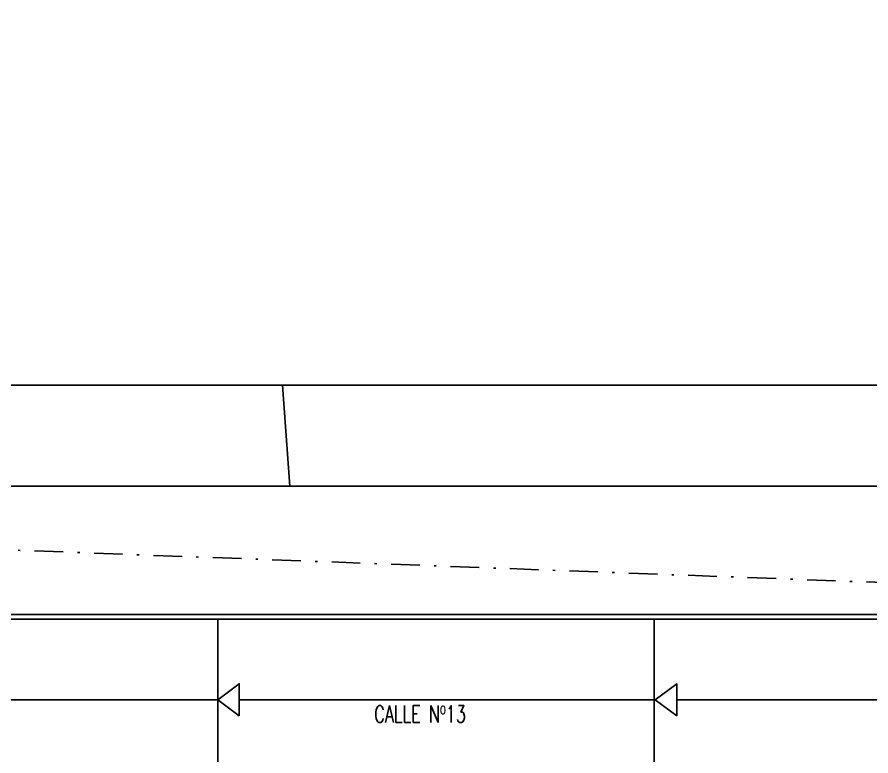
# Model space of a CAD drawing. Header units: millimetres. Extents: x -579 to 213, y -67 to 509.
# Drawn here: x -20.74 to 17.17, y 44.71 to 77.49 of the extents above; entities that cross this region are included whole.
import ezdxf
from ezdxf.xclip import XClip

# ---------------------------------------------------------------- set-up
doc = ezdxf.new("R2010")
doc.units = ezdxf.units.MM
doc.header["$LTSCALE"] = 0.1
doc.linetypes.add('X REF - ANELO INST bind$0$X REF - ANELO EXT$0$DASHDOT', pattern=[25.4, 12.7, -6.35, 0, -6.35])
for name, color, linetype in [('X REF - ANELO INST bind$0$X REF - ANELO EXT$0$E-TXT CALLES', 7, 'Continuous'), ('X REF - ANELO INST bind$0$X REF - ANELO EXT$0$RLV-AUXILIARES', 252, 'Continuous'), ('X REF - ANELO INST bind$0$X REF - ANELO EXT$0$RLV-CORDONES', 8, 'Continuous'), ('X REF - ANELO INST bind$0$X REF - ANELO EXT$0$RLV-LINEA MT', 252, 'X REF - ANELO INST bind$0$X REF - ANELO EXT$0$DASHDOT'), ('X REF - ANELO INST bind$0$X REF - ANELO EXT$0$RLV-PARCELAS', 8, 'Continuous')]:
    doc.layers.add(name, color=color, linetype=linetype)
doc.styles.add('X REF - ANELO INST bind$0$X REF - ANELO EXT$0$ROMAND', font='romand.shx', dxfattribs={"width": 0.8})

# ---------------------------------------------------------------- blocks, each defined once
blk = doc.blocks.new('X REF - ANELO INST bind$0$X REF - ANELO EXT')
at = {"layer": 'X REF - ANELO INST bind$0$X REF - ANELO EXT$0$RLV-AUXILIARES'}
for p, q in [((-11.831, 50.778), (-11.831, 43.778)), ((7.551, 50.778), (7.551, 43.778)), ((-60.671, 47.199), (-11.831, 47.199)), ((-10.877, 47.199), (7.591, 47.199)), ((8.544, 47.199), (50.374, 47.199))]:
    blk.add_line(p, q, dxfattribs=at)
for points in [[(-10.877, 46.485), (-10.877, 47.912), (-11.831, 47.199), (-10.877, 46.485)], [(8.544, 46.485), (8.544, 47.912), (7.591, 47.199), (8.544, 46.485)]]:
    blk.add_lwpolyline(points, dxfattribs=at)
at = {"layer": 'X REF - ANELO INST bind$0$X REF - ANELO EXT$0$RLV-CORDONES', "color": 253}
blk.add_lwpolyline([(-37.541, 50.978), (46.375, 50.978, 0.414214), (50.175, 54.778), (50.175, 77.495)], format="xyb", dxfattribs=at)
at = {"layer": 'X REF - ANELO INST bind$0$X REF - ANELO EXT$0$RLV-CORDONES'}
blk.add_lwpolyline([(-35.223, 50.778), (46.375, 50.778, 0.414214), (50.375, 54.778), (50.375, 77.495)], format="xyb", dxfattribs=at)
at = {"layer": 'X REF - ANELO INST bind$0$X REF - ANELO EXT$0$RLV-LINEA MT'}
blk.add_line((57.812, 50.903), (-27.805, 54.099), dxfattribs=at)
at = {"layer": 'X REF - ANELO INST bind$0$X REF - ANELO EXT$0$RLV-PARCELAS'}
for points in [[(-58.625, 77.495), (-58.625, 56.682), (47.389, 56.682), (47.389, 77.495)], [(-8.628, 56.682), (-10.143, 77.495)]]:
    blk.add_lwpolyline(points, dxfattribs=at)
at = {"layer": 'X REF - ANELO INST bind$0$X REF - ANELO EXT$0$E-TXT CALLES', "insert": (-8.333, 46.939, 0), "char_height": 0.75, "width": 11.44355, "attachment_point": 1, "style": 'X REF - ANELO INST bind$0$X REF - ANELO EXT$0$ROMAND'}
blk.add_mtext('\\pi3.4468;{\\Fromans|c0;\\W0.7;CALLE Nº13}', dxfattribs=at)
blk = doc.blocks.new('X REF - ANELO INST bind$0$X REF - ANELO')
blk.add_blockref('X REF - ANELO INST bind$0$X REF - ANELO EXT', (0, 0))
blk = doc.blocks.new('X REF - ANELO INST bind')
ref = blk.add_blockref('X REF - ANELO INST bind$0$X REF - ANELO', (0, 0))
XClip(ref).set_block_clipping_path([(-76.9680737415, -24.7711317477), (92.9860355418, 61.1669630168)])

msp = doc.modelspace()

# ---------------------------------------------------------------- block references
msp.add_blockref('X REF - ANELO INST bind', (0, 0))

doc.saveas('drawing.dxf')
